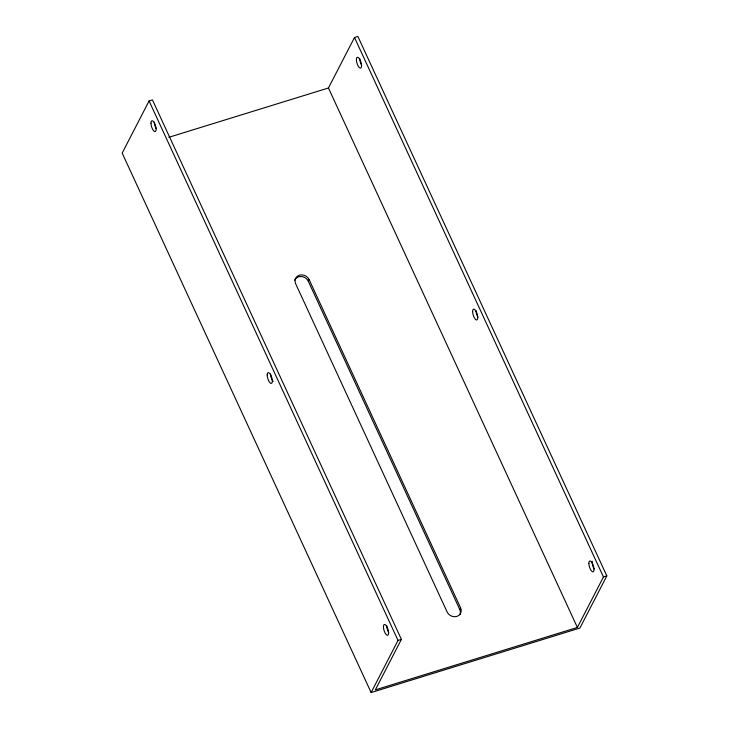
<?xml version="1.0" encoding="UTF-8"?>
<svg xmlns="http://www.w3.org/2000/svg" width="729" height="729" viewBox="0 0 729 729"><rect width="100%" height="100%" fill="white"/><g stroke="black" fill="none" stroke-linecap="round" stroke-linejoin="round"><path stroke-width="1.09" d="M606.829 575.91L603.457 576.949L577.395 627.45L375.335 689.88L401.397 639.379L152.452 99.919L149.081 100.957L122.171 153.09L371.125 692.55L579.919 628.043L606.829 575.91L357.875 36.45L354.504 37.489L328.442 87.99L168.754 137.325M459.908 614.675A7.563 6.616 27.3 0 0 459.762 609.471L308.294 281.239L309.132 279.608A7.563 6.616 27.3 0 0 299.4 275.188A7.563 6.616 27.3 0 0 295.664 283.772L447.132 611.995A7.563 6.616 27.3 0 0 456.864 616.415A7.563 6.616 27.3 0 0 460.6 607.84L309.132 279.608M371.125 692.55L398.025 640.426L401.397 639.379M459.762 609.471L460.6 607.84M354.504 37.489L603.457 576.949M328.442 87.99L577.395 627.45M149.081 100.957L398.025 640.426M294.671 280.2A7.563 6.616 27.3 0 1 301.369 276.519A7.563 6.616 27.3 0 1 308.294 281.239M361.702 65.273A5.668 2.05 72.8 0 1 359.762 58.657M477.932 317.133A5.668 2.05 72.8 0 1 475.991 310.508M594.153 568.994A5.668 2.05 72.8 0 1 592.294 561.294M388.73 632.462A5.668 2.05 72.8 0 1 386.789 625.837M273.175 381.531A5.668 2.05 72.8 0 1 270.559 373.986M156.279 128.751A5.668 2.05 72.8 0 1 154.329 122.126M383.418 626.876A5.668 2.05 72.8 0 0 387.318 635.324A5.668 2.05 72.8 0 0 387.254 627.432A5.668 2.05 72.8 0 0 383.418 626.876M267.197 375.025A5.668 2.05 72.8 0 0 271.088 383.463A5.668 2.05 72.8 0 0 271.033 375.581A5.668 2.05 72.8 0 0 267.197 375.025M150.967 123.165A5.668 2.05 72.8 0 0 154.867 131.612A5.668 2.05 72.8 0 0 154.803 123.72A5.668 2.05 72.8 0 0 150.967 123.165M356.39 59.696A5.668 2.05 72.8 0 0 360.29 68.134A5.668 2.05 72.8 0 0 360.235 60.252A5.668 2.05 72.8 0 0 356.39 59.696M472.62 311.556A5.668 2.05 72.8 0 0 476.52 319.995A5.668 2.05 72.8 0 0 476.456 312.112A5.668 2.05 72.8 0 0 472.62 311.556M588.85 563.408A5.668 2.05 72.8 0 0 592.741 571.855A5.668 2.05 72.8 0 0 592.686 563.964A5.668 2.05 72.8 0 0 588.85 563.408"/></g></svg>
